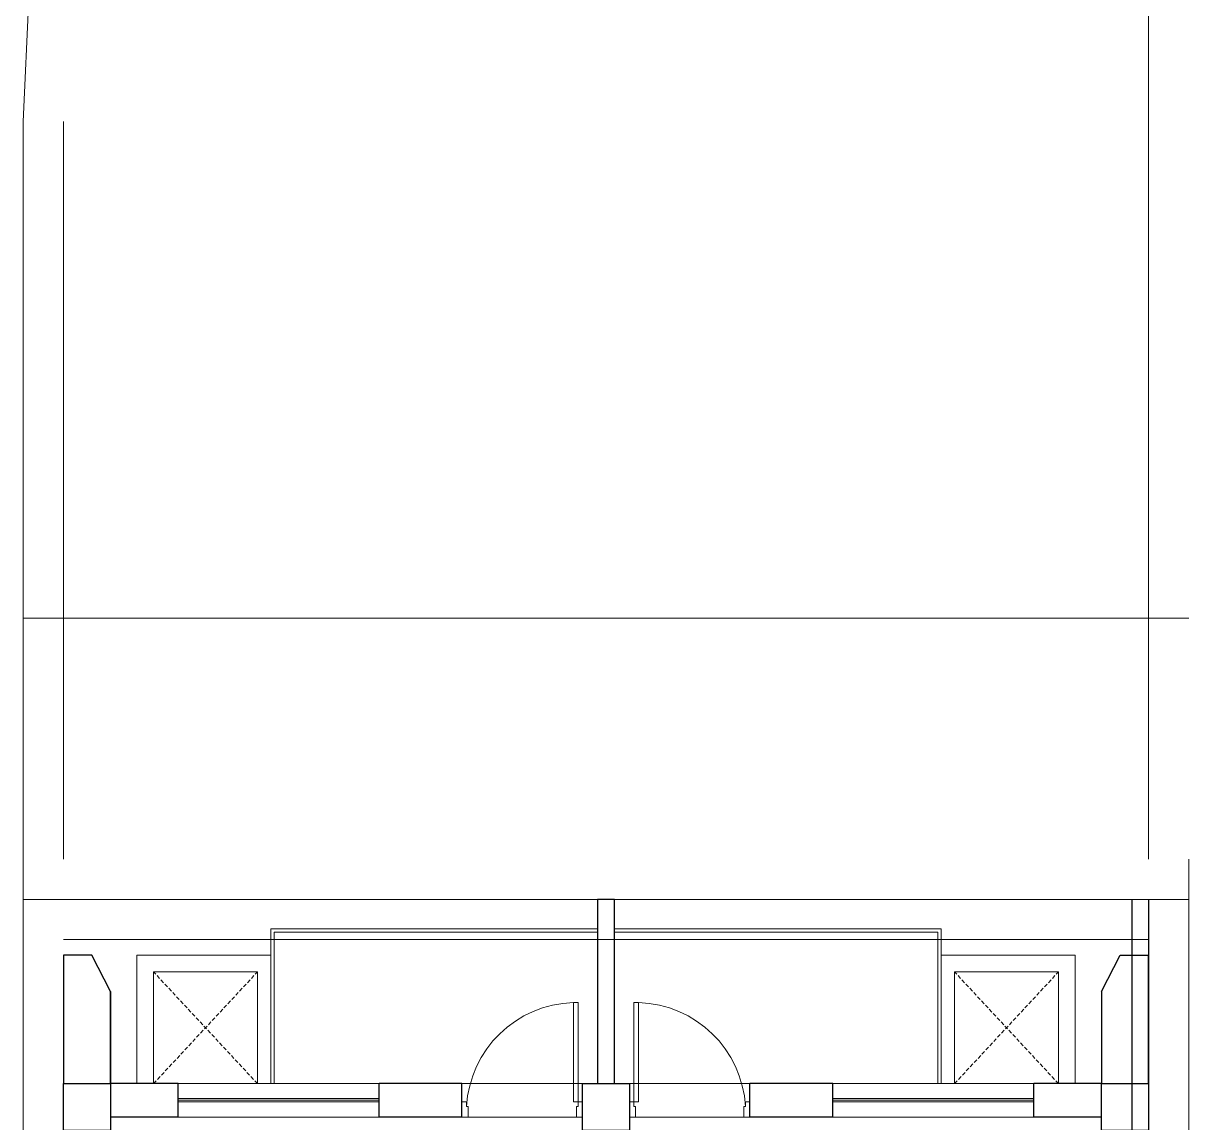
# Model space of a CAD drawing. Header units: inches. Extents: x 23587 to 406221, y -226199 to -75910.
# Drawn here: x 402297.2 to 402645.2, y -219911.1 to -219582.8 of the extents above; entities that cross this region are included whole.
import ezdxf

# ---------------------------------------------------------------- set-up
doc = ezdxf.new("R2010")
doc.units = ezdxf.units.IN
doc.header["$LTSCALE"] = 25.4
doc.header["$MEASUREMENT"] = 0
doc.linetypes.add('DASHED', pattern=[0.75, 0.5, -0.25])
doc.layers.add('DOOR', color=42, linetype='Continuous')
doc.layers.add('Fresh air fan', color=250, linetype='Continuous', lineweight=0)

# ---------------------------------------------------------------- blocks, each defined once
blk = doc.blocks.new('VNBVN')
at = {"layer": 'DOOR', "color": 8, "lineweight": 5}
for points in [[(24894.12, -74768.93), (24892.62, -74768.93), (24892.62, -74801.93), (24894.12, -74801.93)], [(24855.62, -74801.93), (24855.62, -74806.93), (24857.62, -74806.93), (24857.62, -74803.43), (24857.12, -74803.43), (24857.12, -74801.93)], [(24895.62, -74801.93), (24895.62, -74806.93), (24893.62, -74806.93), (24893.62, -74803.43), (24894.12, -74803.43), (24894.12, -74801.93)]]:
    blk.add_lwpolyline(points, close=True, dxfattribs=at)
blk.add_arc((24893.65, -74805.51), 36.59, 91.6166, 176.7465, dxfattribs=at)

msp = doc.modelspace()

# ---------------------------------------------------------------- linework, layer by layer
at = {"layer": 'Fresh air fan', "color": 250, "lineweight": 13, "ltscale": 0.09}
for p, q in [((402633.24, -219832.44), (402633.24, -218128.44)), ((402297.24, -219612.11), (402329.33, -218882.17)), ((402297.24, -220912.44), (402297.24, -219612.11)), ((402309.24, -219832.44), (402309.24, -219612.11)), ((402297.24, -219760.44), (402645.24, -219760.44)), ((402645.24, -220912.44), (402645.24, -219832.44)), ((402297.24, -219844.44), (402645.24, -219844.44)), ((402297.24, -219844.44), (402309.24, -219844.44)), ((402645.24, -219844.44), (402309.24, -219844.44)), ((402309.24, -219856.44), (402633.24, -219856.44)), ((402309.24, -219856.44), (402633.24, -219856.44)), ((402331.15, -219899.44), (402331.15, -219861.11)), ((402371.15, -219861.11), (402331.15, -219861.11)), ((402571.34, -219861.11), (402611.34, -219861.11)), ((402611.34, -219899.44), (402611.34, -219861.11)), ((402336.15, -219899.44), (402336.15, -219866.11)), ((402336.15, -219866.11), (402367.15, -219866.11)), ((402367.15, -219899.44), (402367.15, -219866.11)), ((402575.34, -219899.44), (402575.34, -219866.11)), ((402606.34, -219866.11), (402575.34, -219866.11)), ((402606.34, -219899.44), (402606.34, -219866.11))]:
    msp.add_line(p, q, dxfattribs=at)
at = {"layer": 'Fresh air fan', "color": 250, "lineweight": 30, "ltscale": 0.09}
for p, q in [((402628.24, -219844.44), (402628.24, -220302.94)), ((402633.24, -219844.44), (402633.24, -220302.94)), ((402309.24, -219861.11), (402309.24, -219899.44)), ((402317.73, -219861.11), (402309.24, -219861.11)), ((402323.24, -219871.94), (402317.73, -219861.11)), ((402619.24, -219871.94), (402624.75, -219861.11)), ((402624.75, -219861.11), (402633.24, -219861.11)), ((402633.24, -219899.44), (402633.24, -219861.11)), ((402323.24, -219871.94), (402323.24, -219899.44)), ((402619.24, -219871.94), (402619.24, -219899.44)), ((402343.49, -219899.44), (402323.24, -219899.44)), ((402343.49, -219909.44), (402343.49, -219899.44)), ((402428.24, -219899.44), (402403.49, -219899.44)), ((402403.49, -219909.44), (402403.49, -219899.44)), ((402428.24, -219909.44), (402428.24, -219899.44)), ((402538.99, -219899.44), (402514.24, -219899.44)), ((402514.24, -219909.44), (402514.24, -219899.44)), ((402538.99, -219909.44), (402538.99, -219899.44)), ((402619.24, -219899.44), (402598.99, -219899.44)), ((402598.99, -219909.44), (402598.99, -219899.44)), ((402343.49, -219909.44), (402323.24, -219909.44)), ((402428.24, -219909.44), (402403.49, -219909.44)), ((402538.99, -219909.44), (402514.24, -219909.44)), ((402619.24, -219909.44), (402598.99, -219909.44))]:
    msp.add_line(p, q, dxfattribs=at)
at = {"layer": 'Fresh air fan', "color": 22, "lineweight": 13, "ltscale": 0.09}
for p, q in [((402371.15, -219853.27), (402468.74, -219853.27)), ((402371.15, -219853.27), (402371.15, -219899.44)), ((402372.15, -219854.27), (402468.74, -219854.27)), ((402372.15, -219854.27), (402372.15, -219899.44)), ((402571.34, -219853.27), (402473.74, -219853.27)), ((402570.34, -219854.27), (402473.74, -219854.27)), ((402570.34, -219854.27), (402570.34, -219899.44)), ((402571.34, -219853.27), (402571.34, -219899.44))]:
    msp.add_line(p, q, dxfattribs=at)
at = {"layer": 'Fresh air fan', "color": 250, "linetype": 'DASHED', "lineweight": 13, "ltscale": 0.09}
for p, q in [((402367.15, -219899.44), (402336.15, -219866.11)), ((402336.15, -219899.44), (402367.15, -219866.11)), ((402575.34, -219899.44), (402606.34, -219866.11)), ((402606.34, -219899.44), (402575.34, -219866.11))]:
    msp.add_line(p, q, dxfattribs=at)
at = {"layer": 'Fresh air fan', "color": 150, "lineweight": 9, "ltscale": 0.09}
for p, q in [((402343.49, -219903.94), (402403.49, -219903.94)), ((402343.49, -219904.44), (402403.49, -219904.44)), ((402538.99, -219903.94), (402598.99, -219903.94)), ((402538.99, -219904.44), (402598.99, -219904.44)), ((402343.49, -219904.94), (402403.49, -219904.94)), ((402538.99, -219904.94), (402598.99, -219904.94))]:
    msp.add_line(p, q, dxfattribs=at)
at = {"layer": 'Fresh air fan', "color": 250, "lineweight": 30, "ltscale": 0.09}
msp.add_lwpolyline([(402468.74, -219899.44), (402473.74, -219899.44), (402473.74, -219844.44), (402468.74, -219844.44)], close=True, dxfattribs=at)
msp.add_lwpolyline([(402309.24, -219861.11), (402309.24, -219899.44), (402323.24, -219899.44), (402323.24, -219871.94)], dxfattribs=at)
at = {"layer": 'Fresh air fan', "color": 232, "lineweight": 30, "ltscale": 0.09}
for points in [[(402309.24, -219899.44), (402323.24, -219899.44), (402323.24, -219913.44), (402309.24, -219913.44)], [(402464.24, -219899.44), (402478.24, -219899.44), (402478.24, -219913.44), (402464.24, -219913.44)], [(402619.24, -219899.44), (402633.24, -219899.44), (402633.24, -219913.44), (402619.24, -219913.44)]]:
    msp.add_lwpolyline(points, close=True, dxfattribs=at)
at = {"layer": 'Fresh air fan', "color": 250, "lineweight": 13, "ltscale": 0.09}
for points in [[(402343.49, -219909.44), (402403.49, -219909.44), (402403.49, -219899.44), (402343.49, -219899.44)], [(402428.24, -219909.44), (402464.24, -219909.44), (402464.24, -219899.44), (402428.24, -219899.44)], [(402478.24, -219899.44), (402514.24, -219899.44), (402514.24, -219909.44), (402478.24, -219909.44)], [(402538.99, -219909.44), (402598.99, -219909.44), (402598.99, -219899.44), (402538.99, -219899.44)]]:
    msp.add_lwpolyline(points, close=True, dxfattribs=at)

# ---------------------------------------------------------------- block references
at = {"layer": 'DOOR', "extrusion": (0, 0, -1), "yscale": 0.9000000000072756, "zscale": -0.9000000000072756}
for p, xscale in [((-380058.18, -152583.2), -0.9000000000072756), ((-424884.3, -152583.2), 0.9000000000072756)]:
    msp.add_blockref('VNBVN', p, dxfattribs=dict(at, xscale=xscale))

doc.saveas('drawing.dxf')
